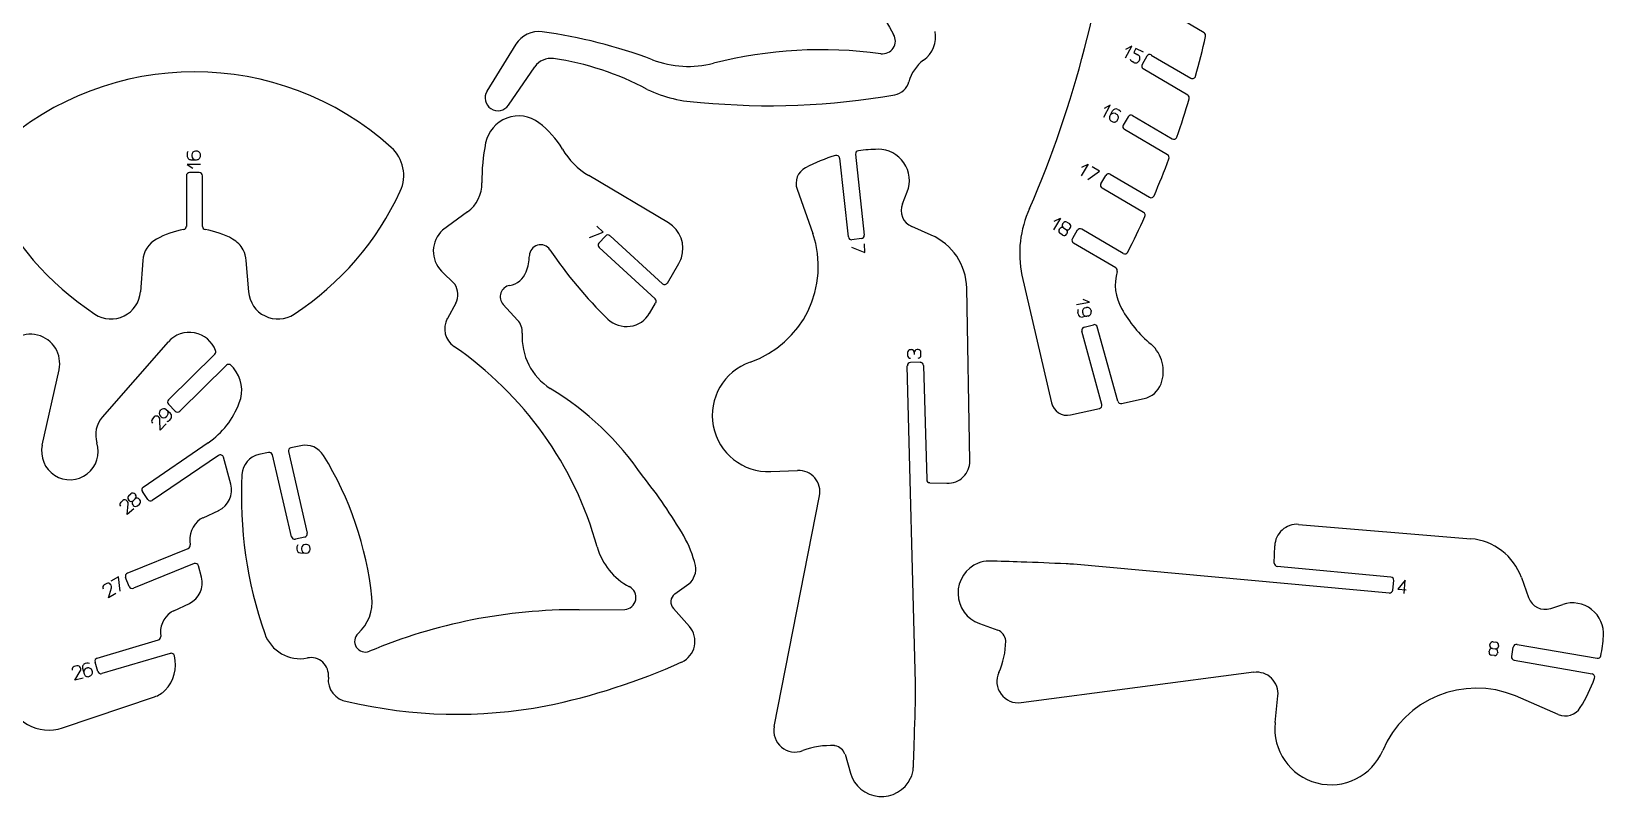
# Model space of a CAD drawing. Extents: x 0 to 476, y 0 to 308.
# Drawn here: x 236 to 433.9, y 26.6 to 122.9 of the extents above; entities that cross this region are included whole.
import ezdxf

# ---------------------------------------------------------------- set-up
doc = ezdxf.new("R2010")
doc.units = 0
doc.layers.add('WHITE', color=7, linetype='CONTINUOUS')

msp = doc.modelspace()

# ---------------------------------------------------------------- linework, layer by layer
at = {"layer": 'WHITE', "linetype": 'CONTINUOUS'}
for p, q in [((383.597755, 122.734761), (377.77096, 126.166549)), ((296.952882, 121.30114), (293.32096, 115.406549)), ((373.71096, 119.596549), (374.50096, 121.076549)), ((374.50096, 121.076549), (373.73096, 120.666549)), ((375.03096, 120.796549), (374.74096, 120.266549)), ((375.98096, 120.296549), (375.03096, 120.796549)), ((374.77096, 119.026549), (374.56096, 119.146549)), ((374.74096, 120.266549), (375.28096, 119.986549)), ((375.48096, 119.336549), (375.42096, 119.226549)), ((376.41096, 119.816549), (375.803486, 118.772012)), ((376.96096, 119.956549), (381.95096, 117.046549)), ((296.04096, 113.646549), (299.34096, 118.476549)), ((381.546769, 114.915118), (375.94096, 118.216549)), ((370.98096, 112.136549), (371.77096, 113.626549)), ((371.77096, 113.626549), (371.01096, 113.206549)), ((371.74096, 112.276549), (372.08096, 112.916549)), ((372.727169, 113.111574), (372.90096, 113.026549)), ((371.94096, 111.626549), (372.047172, 111.57024)), ((372.55096, 112.526549), (372.446133, 112.582662)), ((372.70096, 111.766549), (372.755794, 111.880984)), ((374.05096, 112.186549), (373.431592, 111.141522)), ((374.60096, 112.326549), (379.58096, 109.406549)), ((379.00096, 107.386549), (373.58096, 110.586549)), ((255.56096, 107.466549), (255.56096, 107.276549)), ((256.159904, 107.388572), (256.16096, 107.266549)), ((256.761973, 107.868619), (256.64096, 107.866549)), ((257.242018, 107.266549), (257.24096, 107.386549)), ((338.819645, 97.072973), (337.73096, 106.966549)), ((339.728975, 107.474412), (340.82096, 97.296549)), ((257.24096, 106.186549), (255.56096, 106.186549)), ((255.56096, 106.186549), (256.28096, 105.706549)), ((257.090957, 105.160802), (255.88096, 105.156549)), ((256.04096, 106.785489), (256.76096, 106.786549)), ((369.00096, 106.216549), (368.14096, 104.766549)), ((368.22096, 105.836549), (369.00096, 106.216549)), ((368.97096, 104.276549), (370.45096, 105.356549)), ((370.45096, 105.356549), (369.52096, 105.906549)), ((371.786299, 104.954512), (376.73096, 102.056549)), ((255.47096, 104.756549), (255.47096, 98.376549)), ((257.507133, 98.386055), (257.50096, 104.756549)), ((316.161346, 98.831538), (306.13096, 104.786549)), ((332.36096, 103.056549), (334.35096, 97.506549)), ((370.62096, 103.766549), (371.23096, 104.806549)), ((375.987487, 100.135074), (370.76096, 103.206549)), ((345.619071, 101.225757), (346.22096, 102.726549)), ((290.87096, 100.216549), (287.71096, 97.906549)), ((365.52096, 99.406549), (364.66096, 97.966549)), ((364.74096, 99.036549), (365.52096, 99.406549)), ((306.23096, 96.976549), (307.93096, 97.666549)), ((307.93096, 97.666549), (307.17096, 98.426549)), ((307.42096, 96.286549), (308.23096, 97.176549)), ((308.81096, 97.206549), (315.41096, 91.176549)), ((349.25096, 97.306549), (346.80096, 98.356549)), ((365.36096, 97.966549), (365.420879, 98.070786)), ((365.80096, 97.286549), (365.487335, 97.476105)), ((365.79096, 98.696549), (365.85096, 98.796549)), ((365.917028, 98.195276), (366.228219, 98.015584)), ((366.291041, 97.412311), (366.35096, 97.516549)), ((366.34096, 98.926549), (366.66096, 98.736549)), ((366.72096, 98.136549), (366.782233, 98.242616)), ((367.64096, 97.896549), (367.021103, 96.851398)), ((373.42096, 94.976549), (368.195106, 98.036225)), ((314.484032, 89.254327), (307.44096, 95.716549)), ((339.20096, 95.776549), (340.91096, 95.106549)), ((340.47096, 96.846549), (339.26096, 96.716549)), ((340.91096, 95.106549), (340.87096, 96.196549)), ((372.48096, 93.166549), (367.17096, 96.296549)), ((249.98096, 94.106549), (249.69096, 90.176549)), ((263.32096, 90.176549), (263.02096, 94.106549)), ((316.03096, 91.266549), (317.47096, 93.726549)), ((287.581943, 92.761387), (289.28096, 91.116549)), ((360.67096, 92.236549), (364.39096, 76.186549)), ((354.12913, 68.879473), (353.72096, 90.636549)), ((369.18096, 88.856549), (368.39096, 89.206549)), ((289.40096, 88.746549), (288.33096, 86.806549)), ((295.36096, 88.576549), (297.171796, 86.605991)), ((313.79096, 87.446549), (314.55096, 88.746549)), ((367.52096, 88.566549), (369.18096, 88.856549)), ((367.73096, 87.376549), (367.70096, 87.546549)), ((369.00096, 87.116549), (368.29096, 86.986549)), ((368.31096, 87.606549), (368.32712, 87.48287)), ((368.70096, 88.166549), (368.81096, 88.186549)), ((369.37096, 87.796549), (369.39096, 87.676549)), ((370.731779, 75.972848), (368.21096, 85.206549)), ((368.50096, 85.696549), (369.67096, 86.016549)), ((372.75096, 76.386549), (370.160728, 85.735884)), ((253.20096, 83.866549), (244.89096, 74.386549)), ((253.22096, 76.576549), (259.05096, 82.326549)), ((346.27096, 82.506549), (346.28096, 82.146549)), ((346.75096, 82.876549), (346.63096, 82.876549)), ((347.85096, 81.286549), (346.640854, 81.250798)), ((347.120187, 82.519458), (347.12096, 82.276549)), ((347.594896, 82.886332), (347.47096, 82.886549)), ((347.961733, 82.173642), (347.96096, 82.536549)), ((237.330097, 70.854741), (239.44096, 80.336549)), ((260.527375, 80.915611), (254.64096, 75.136549)), ((261.392641, 80.585213), (261.12096, 80.896549)), ((347.28096, 40.926549), (346.24096, 80.836549)), ((348.26096, 80.896549), (348.68096, 66.536549)), ((252.17096, 75.196549), (252.26096, 75.286549)), ((253.47096, 74.826549), (252.937355, 75.320227)), ((254.07096, 75.136549), (253.22096, 76.006549)), ((366.80096, 74.666549), (370.43096, 75.476549)), ((373.22096, 76.096549), (376.05096, 76.726549)), ((251.19096, 74.146549), (251.44096, 74.406549)), ((252.04096, 74.346549), (251.946504, 74.431367)), ((252.18096, 72.736549), (252.152647, 74.062679)), ((252.92096, 73.526549), (252.18096, 72.736549)), ((252.29096, 74.436549), (252.20096, 74.526549)), ((252.97096, 74.466549), (253.052655, 74.559103)), ((253.38096, 74.016549), (253.492693, 74.148059)), ((250.04096, 65.576549), (258.23096, 71.176549)), ((259.52096, 69.576549), (251.18096, 63.906549)), ((261.060393, 65.96401), (260.14096, 69.346549)), ((265.82823, 69.932622), (264.60096, 69.676549)), ((268.71096, 59.326549), (266.31096, 69.636549)), ((268.318752, 70.045459), (270.68096, 59.786549)), ((269.883984, 70.793887), (268.63096, 70.526549)), ((329.05096, 67.536549), (332.42096, 67.676549)), ((349.07096, 66.136549), (351.23096, 66.066549)), ((247.49096, 63.896549), (247.21096, 63.666549)), ((248.07096, 63.766549), (247.99096, 63.856549)), ((248.02096, 62.146549), (248.15096, 63.476549)), ((248.26096, 63.916549), (248.18096, 64.006549)), ((248.22096, 64.516549), (248.50096, 64.746549)), ((248.72096, 63.366549), (248.80096, 63.276549)), ((248.77096, 63.876549), (249.0413, 64.110742)), ((249.09096, 64.616549), (249.007871, 64.708992)), ((249.31096, 63.226549), (249.58096, 63.456549)), ((249.627871, 63.968992), (249.55096, 64.066549)), ((250.61096, 64.016549), (249.93096, 65.016549)), ((329.48096, 35.456549), (335.184891, 64.46692)), ((248.84096, 62.836549), (248.02096, 62.146549)), ((257.57096, 61.726549), (259.54096, 62.656549)), ((395.50096, 60.896549), (417.19096, 59.086549)), ((248.04096, 54.746549), (255.71096, 57.866549)), ((270.38096, 59.296549), (269.20096, 59.026549)), ((269.37096, 57.956549), (269.37096, 57.786549)), ((269.969926, 57.8987), (269.97096, 57.776549)), ((270.59096, 58.366549), (270.46096, 58.366549)), ((271.052017, 57.744422), (271.05096, 57.866549)), ((392.44096, 56.016549), (392.51096, 58.186549)), ((256.44096, 55.956549), (248.80096, 52.876549)), ((257.38096, 54.256549), (256.99096, 55.686549)), ((269.838834, 57.295491), (270.56096, 57.276549)), ((406.93096, 52.256549), (367.166367, 55.865744)), ((407.11096, 54.266549), (392.81096, 55.606549)), ((245.45107, 53.459843), (245.14096, 53.276549)), ((246.91096, 54.306549), (245.97096, 53.756549)), ((247.12096, 52.486549), (246.91096, 54.306549)), ((248.28096, 53.096549), (247.82096, 54.226549)), ((407.37096, 52.616549), (407.48096, 53.826549)), ((408.93096, 53.876549), (407.98096, 52.746549)), ((408.78096, 52.196549), (408.93096, 53.876549)), ((423.55171, 54.187225), (424.45096, 51.676549)), ((245.67096, 51.636549), (246.03096, 52.926549)), ((246.60096, 52.176549), (245.67096, 51.636549)), ((246.004382, 53.227108), (245.94096, 53.326549)), ((316.952499, 52.143654), (318.74096, 53.416549)), ((407.98096, 52.746549), (409.06096, 52.656549)), ((253.88096, 50.026549), (255.85096, 50.956549)), ((304.94096, 50.146549), (310.65821, 50.168561)), ((318.809936, 48.031991), (316.79096, 50.286549)), ((427.24096, 50.316549), (428.77096, 50.816549)), ((355.32096, 48.406549), (357.65096, 47.576549)), ((244.25096, 44.056549), (251.96096, 46.346549)), ((419.582219, 45.670253), (419.60096, 45.786549)), ((420.00096, 46.106549), (420.36096, 46.056549)), ((420.67096, 45.656549), (420.66096, 45.536549)), ((423.00096, 45.786549), (433.092085, 44.038258)), ((244.32096, 42.396549), (243.98096, 43.556549)), ((253.45096, 44.656549), (244.82096, 42.116549)), ((419.48096, 44.836549), (419.492436, 44.951993)), ((420.15096, 44.386549), (419.79096, 44.436549)), ((419.895515, 45.268024), (420.25096, 45.226549)), ((420.57096, 44.826549), (420.549626, 44.703228)), ((422.33096, 44.256549), (422.532976, 45.457433)), ((422.65096, 43.796549), (432.45096, 42.066549)), ((241.697982, 43.084203), (241.35096, 42.996549)), ((241.44096, 41.276549), (242.12096, 42.416549)), ((242.17037, 42.719984), (242.14096, 42.826549)), ((242.406072, 42.781234), (242.59096, 42.076549)), ((242.929679, 43.421034), (242.75096, 43.366549)), ((243.02096, 42.816549), (242.90096, 42.786549)), ((243.18096, 41.736549), (243.30096, 41.776549)), ((243.64096, 42.356549), (243.61096, 42.476549)), ((389.87096, 42.276549), (360.56096, 38.456549)), ((242.49096, 41.556549), (241.44096, 41.276549)), ((239.88096, 35.286549), (251.45096, 39.186549)), ((392.54096, 35.956549), (392.90096, 39.316549)), ((428.197964, 36.965186), (422.79096, 39.306549)), ((338.40096, 31.956549), (339.07096, 29.586549))]:
    msp.add_line(p, q, dxfattribs=at)
for centre, radius, start, end in [((236.217967, 154.999643), 136.696, -23.430846, -5.559529), ((392.489134, 151.044321), 55.798298, -166.771827, -149.29118), ((299.82096, 119.536549), 3.36744, 82.3064, 148.398), ((291.851583, 60.37253), 63.059263, 69.284247, 82.326854), ((346.101397, 122.296869), 3.704856, -53.721346, 9.653707), ((383.390557, 122.384804), 0.406696, -12.890364, 59.371663), ((343.123429, 121.726214), 1.61707, -97.76727, 30.605774), ((270.97096, 147.666549), 115.634, -15.234, -12.675), ((301.35096, 117.106549), 2.42537, 81.9056, 145.597), ((296.671878, 84.331434), 35.5328, 61.71567, 81.877246), ((318.688302, 131.327555), 12.8013, -110.72728, -75.775122), ((335.47394, 65.24479), 55.380001, 82.288738, 104.258568), ((351.24096, 115.296549), 4.97959, 126.291, 165.046), ((374.76096, 119.596549), 0.498076, -158.734, -113.85), ((374.995982, 119.453857), 0.481949, -118.531451, -28.140997), ((375.05096, 119.566549), 0.481003, -27.966, 62.1466), ((376.15096, 118.566549), 0.403675, 149.404, 239.651), ((376.76096, 119.616549), 0.403162, 59.5781, 150.255119), ((256.501834, 80.805762), 37.0267, 48.004419, 132.000538), ((382.152404, 117.395719), 0.403113, -119.981616, -15.276617), ((294.70096, 114.566549), 1.61651, 148.397, 325.594), ((320.812473, 131.120551), 17.133299, -115.2313, -92.017159), ((328.949269, 203.865741), 90.291858, -95.554684, -79.978103), ((344.27096, 117.166549), 2.24299, -79.969, -14.921), ((381.34096, 114.566549), 0.404794, -16.699, 59.4407), ((372.503277, 112.685323), 0.481474, 62.288959, 151.298615), ((372.702615, 112.602062), 0.46854, 20.543846, 64.955332), ((270.96455, 147.638139), 115.635856, -19.192737, -16.67735), ((297.310068, 108.047223), 4.243489, 52.909947, 168.274465), ((293.072604, 102.413743), 11.29275, 30.383011, 52.997231), ((372.160014, 112.054777), 0.481003, 151.79473, 242.908582), ((372.22096, 112.156549), 0.481949, 62.1465, 152.034), ((372.276405, 111.993646), 0.481477, -118.431285, -28.142594), ((372.33096, 112.106549), 0.481003, -27.966, 62.1466), ((373.78096, 110.936549), 0.405058, 149.6, 239.455), ((374.40096, 111.976549), 0.404033, 59.4545, 149.6), ((315.444298, 104.292636), 22.762324, 168.29729, 181.038342), ((379.79096, 109.756549), 0.404773, -120.261, -19.234), ((256.02096, 107.486549), 0.467645, 137.688, 182.788), ((256.04096, 107.266549), 0.48106, 179.76, 270), ((256.6399, 107.38655), 0.48, 89.873471, 179.758607), ((256.640959, 107.265489), 0.48, 179.873471, 269.758607), ((256.762018, 107.266548), 0.48, -90.12629, 0.000139), ((256.760964, 107.38862), 0.48, -0.247208, 89.879614), ((278.121474, 104.81766), 4.71602, -24.819873, 48.027745), ((310.953042, 112.892996), 9.43223, -149.638016, -120.746101), ((342.73096, 88.336549), 19.764, 106.196, 118.119), ((337.32096, 106.926549), 0.405156, 6.25158, 105.849), ((340.13096, 107.516549), 0.404187, 97.7249, 185.984), ((342.73096, 88.326549), 19.7637, 90.4957, 97.7087), ((342.589201, 104.182168), 3.912608, -21.841051, 90.408556), ((270.991033, 147.710113), 115.63289, -23.150815, -20.667686), ((378.800671, 107.035752), 0.405667, -19.879631, 59.462756), ((255.876707, 104.756571), 0.4, 89.3908, 179.713187), ((257.09096, 104.756549), 0.404253, 0.286836, 90.0004), ((334.460174, 103.80613), 2.222229, 118.023375, 199.636648), ((371.581753, 104.606082), 0.404033, 59.584992, 150.253444), ((288.24096, 103.796549), 4.44761, -53.719, 0.994336), ((370.969377, 103.553873), 0.405058, 149.160272, 239.033604), ((264.35096, 118.436549), 37.1753, -155.192, -123.256), ((248.655873, 118.433212), 37.1753, -56.734625, -24.803268), ((347.68121, 100.39717), 2.22238, 158.109252, 246.666391), ((376.94096, 102.406549), 0.403554, -120.471, -23.022), ((373.791711, 94.988162), 13.401367, 155.038866, 191.873091), ((366.16096, 98.606549), 0.360685, 59.5589, 149.396), ((270.938352, 147.602542), 115.637086, -26.978663, -24.51644), ((375.780844, 99.786294), 0.405399, -24.46035, 59.354349), ((256.860207, 87.508075), 10.621437, 99.395826, 118.951648), ((255.06096, 98.386549), 0.404827, -80.724, -0.191), ((257.910948, 98.389166), 0.403827, -179.558595, -98.911498), ((256.16096, 87.506549), 10.6186, 61.0884, 80.8562), ((290.15096, 95.266549), 3.58827, 132.704, 224.279), ((308.531916, 96.905679), 0.404901, 47.812967, 138.011858), ((314.25096, 95.616549), 3.73975, -18.641, 59.2807), ((322.241699, 93.376805), 12.7941, -70.849501, 18.831433), ((339.220775, 97.118218), 0.403674, -173.56468, -84.286888), ((340.419291, 97.256364), 0.403674, -83.56468, 5.713112), ((346.31098, 90.495492), 7.411322, 1.090553, 66.679077), ((365.669841, 97.784636), 0.358469, 149.504411, 239.394235), ((365.73077, 97.886663), 0.360463, 58.887618, 149.283233), ((366.10096, 98.506549), 0.361555, 149.421, 239.421), ((365.98096, 97.596549), 0.360685, -120.881, -30.717), ((366.41096, 98.326549), 0.360685, -120.441, -30.604), ((366.041743, 97.707858), 0.359817, -30.985918, 58.784899), ((366.47096, 98.426549), 0.361555, -30.579, 59.4208), ((367.99096, 97.686549), 0.404906, 59.723, 149.723), ((253.34096, 93.846549), 3.36845, 118.877, 175.688), ((259.67096, 93.846549), 3.36835, 28.2712, 61.1271), ((259.66096, 93.846549), 3.36871, 4.30903, 28.2644), ((300.07096, 94.666549), 1.41492, 33.8648, 178.357), ((345.986692, 125.448), 53.863939, -146.163209, -134.040704), ((307.712289, 96.018008), 0.405583, 137.811907, 228.011131), ((367.37096, 96.646549), 0.405417, 149.65, 239.404), ((373.63096, 95.326549), 0.40449, -120.221, -27.022), ((292.42096, 94.886549), 6.24615, -20.9, -1.676), ((314.25096, 95.616549), 3.73948, -30.349, -18.641), ((372.271403, 92.818111), 0.402133, -15.961448, 59.61955), ((287.274093, 89.8327), 2.38239, -27.078016, 32.608192), ((295.73096, 93.626549), 2.69427, -80.229, -20.905), ((315.68128, 91.47626), 0.403609, -132.048431, -30.30959), ((378.46096, 91.036549), 6.03872, 163.936, 209.745), ((245.99096, 90.446549), 3.70514, -123.249, -4.287), ((267.011074, 90.445028), 3.70514, -175.736574, -56.664825), ((296.44096, 89.536549), 1.44937, 99.8074, 221.85), ((314.21096, 88.956549), 0.40403, -30.574, 47.4783), ((310.89096, 89.156549), 3.36848, -134.037, -30.39), ((368.19096, 87.666549), 0.496691, 149.257, 194.224), ((368.211695, 87.462335), 0.482344, -170.354065, -80.541558), ((368.785302, 87.687336), 0.481172, 100.540405, 189.665558), ((368.80096, 87.566549), 0.481172, -169.985, -79.943), ((368.90096, 87.706549), 0.481349, 10.0774, 99.7989), ((368.92096, 87.586549), 0.482344, -79.846, 9.91764), ((386.483599, 95.251699), 15.0933, -151.455958, -129.208853), ((290.69096, 85.506549), 2.69547, 151.308, 235.631), ((295.520675, 85.082096), 2.246877, -3.60372, 42.705323), ((368.60096, 85.306549), 0.404278, 105.393, 195.117), ((369.77096, 85.626549), 0.404813, 15.6696, 105.394), ((235.850895, 81.136259), 3.678057, 76.110507, 164.861383), ((235.850895, 81.136259), 3.678057, -12.55798, 76.110507), ((255.849453, 81.550661), 3.513555, 20.088477, 138.75919), ((263.62096, 45.976549), 45.2194, 15.4995, 55.6002), ((305.40096, 84.446549), 7.65383, 176.297, 237.55), ((373.94096, 80.166549), 4.52788, -20.452, 48.4804), ((258.771412, 82.616985), 0.403113, -46.094402, 20.394857), ((328.764363, 74.607732), 7.076061, 109.186896, 272.36307), ((346.65096, 80.846549), 0.404376, 91.4321, 181.432), ((346.639244, 82.516505), 0.360139, 91.318103, 180.957643), ((346.641004, 82.154833), 0.360139, -178.681897, -89.042357), ((346.75096, 82.516549), 0.361855, 0.960175, 90.9602), ((347.480256, 82.52653), 0.360139, 91.479114, 181.1252), ((347.600969, 82.526244), 0.360139, 1.639645, 90.96615), ((347.60096, 82.166549), 0.360843, -88.88, 1.12645), ((347.86096, 80.876549), 0.404432, 1.71836, 91.7184), ((260.81096, 80.626549), 0.404941, 41.2183, 134.452), ((258.202063, 77.78922), 4.24233, -22.450141, 41.22899), ((282.035366, 46.010063), 37.324483, 34.194509, 58.946331), ((375.416409, 79.61775), 2.960017, -77.62118, -20.523658), ((252.61096, 74.966549), 0.481271, 47.2974, 137.134), ((252.70096, 74.886549), 0.480531, -42.955, 47.0454), ((253.51096, 76.286549), 0.403113, 134.594, 223.994914), ((252.33096, 79.796549), 10.4422, -55.657, -20.327), ((366.360668, 76.647798), 2.022993, -166.820449, -77.441617), ((370.345616, 75.867594), 0.40025, -77.688486, 15.246445), ((373.140649, 76.497645), 0.405216, -164.087648, -77.485647), ((247.419543, 72.164934), 3.365903, 138.697439, 197.499057), ((251.46096, 73.896549), 0.361138, 137.146, 227.381), ((251.70096, 74.166549), 0.361138, 47.1628, 136.928), ((251.791349, 74.084434), 0.361953, -3.445759, 46.39965), ((252.531154, 74.876759), 0.481326, 137.337983, 226.685062), ((252.61096, 74.796549), 0.482012, -132.791, -42.791), ((252.99096, 74.336549), 0.49684, -83.866, -38.913), ((253.140803, 74.47638), 0.481271, -43.015563, 46.684821), ((254.360495, 75.427021), 0.403776, -135.4119, -46.004189), ((240.810099, 70.072706), 3.56679, 167.334746, 377.627717), ((259.751482, 69.234715), 0.405216, 16.02073, 124.237749), ((265.164847, 67.037376), 2.69874, 102.060508, 177.119725), ((265.91096, 69.536549), 0.404621, 12.9775, 101.798), ((268.706519, 70.135664), 0.398121, 100.940422, 193.095571), ((270.441924, 68.15498), 2.697244, 31.573239, 101.938139), ((236.221744, 47.139253), 42.855449, 6.139699, 31.556561), ((332.54096, 64.986549), 2.69451, -11.119, 92.4046), ((351.33096, 68.866549), 2.7982, -91.93, 0.264638), ((250.262123, 65.247339), 0.40365, 124.28763, 214.872933), ((258.33096, 65.216549), 2.82993, -64.834, 15.3151), ((315.24096, 64.516549), 52.84, 177.11, 199.181), ((266.265972, 29.427896), 59.884123, 30.082601, 38.843056), ((349.081045, 66.542203), 0.400125, -179.190313, -92.042983), ((247.44096, 63.396549), 0.36089, 130.114, 219.868), ((247.72096, 63.626549), 0.360765, 40.094, 129.888), ((247.80096, 63.536549), 0.360389, -9.305, 39.8157), ((248.45096, 64.246549), 0.360117, 129.784, 220.237), ((248.53096, 64.146549), 0.361538, -139.989, -49.989), ((248.73096, 64.476549), 0.361538, 40.0106, 130.011), ((249.002684, 63.597974), 0.362353, 129.75431, 220.232929), ((249.27096, 63.826549), 0.361538, 40.0106, 130.011), ((248.81096, 64.386549), 0.359341, -50.133, 40.1143), ((249.35033, 63.73603), 0.362353, -50.470399, 40.009373), ((250.949839, 64.238177), 0.40422, -145.314867, -55.126286), ((249.07096, 63.506549), 0.359466, -140.113, -49.906), ((259.050159, 58.955982), 3.15668, 125.263199, 191.496683), ((258.520091, 59.725556), 2.22232, 115.485173, 125.55957), ((270.286821, 59.695571), 0.404503, -76.402562, 12.997788), ((306.420685, 52.697746), 13.474138, 12.92699, 30.048507), ((395.30096, 58.106549), 2.79738, 86.0373, 178.274), ((255.56096, 58.246549), 0.403911, -68.004, 11.4631), ((269.109982, 59.420688), 0.404503, -166.402562, -77.002212), ((269.850936, 57.775443), 0.480104, 178.674538, 268.555575), ((269.87096, 57.986549), 0.496056, 137.573, 182.669), ((270.449877, 57.886572), 0.480104, 88.677283, 178.552574), ((270.450912, 57.764457), 0.480104, 178.556867, 268.437943), ((270.572066, 57.756524), 0.480104, -91.325462, -1.444425), ((270.57096, 57.886549), 0.48121, -1.444, 88.5559), ((314.99096, 60.216549), 8.08481, -164.488, -117.569), ((416.569414, 51.700886), 7.41177, 19.600406, 85.189566), ((256.601032, 55.576295), 0.405216, 15.788432, 111.905015), ((317.249941, 55.235714), 2.352127, -50.661371, 11.683591), ((356.710086, 52.246191), 4.0832, 112.269749, 250.11062), ((356.436871, 52.906656), 3.36846, 88.457232, 112.226536), ((343.344961, -443.476735), 499.924468, 88.02614, 88.488982), ((343.88096, -443.493451), 499.923, 87.4352, 88.0876), ((365.31989, 35.737561), 20.2127, 84.75859, 87.35646), ((392.851017, 56.00871), 0.404151, 178.630463, 264.311787), ((245.629564, 53.148974), 0.358469, 29.694161, 119.86358), ((248.20096, 54.376549), 0.403491, 112.068, 202.068), ((254.652545, 53.517291), 2.827296, -64.92063, 15.287061), ((407.081161, 53.868508), 0.401995, -5.991249, 84.848107), ((245.31096, 52.966549), 0.360894, 119.805, 209.923), ((245.691469, 53.047983), 0.360555, -19.681848, 29.788776), ((248.65096, 53.246549), 0.404427, -158.065, -68.172), ((273.476496, 51.151579), 5.38526, -47.780749, 6.088584), ((310.54096, 51.696549), 1.53248, -85.612, 62.4218), ((317.762311, 51.137634), 1.29146, 128.832881, 221.224452), ((406.96096, 52.656549), 0.403964, -95.441, -5.155), ((426.541913, 52.423889), 2.220495, -160.332299, -71.823942), ((255.363034, 47.258017), 3.15582, 125.316143, 188.429721), ((254.823785, 48.017865), 2.22407, 115.02429, 125.296687), ((304.57096, -17.333451), 67.489, 89.684, 112.705), ((429.990793, 47.104236), 3.90759, -4.122996, 108.190057), ((316.62096, 46.166549), 2.87602, -64.482, 40.4376), ((357.010746, 46.068165), 1.643673, 7.496904, 67.128866), ((251.837679, 46.735524), 0.408044, -72.414672, 8.435987), ((269.790269, 48.708532), 4.71871, -160.788146, -78.798451), ((278.003502, 46.168865), 1.34685, 132.405307, 292.601073), ((348.839845, 46.324105), 9.80352, -24.517111, -0.814623), ((357.97153, 46.219957), 0.671769, -3.006404, 5.352338), ((419.94096, 45.626549), 0.361393, 173.054, 262.776), ((419.95096, 45.746549), 0.360392, 82.9341, 173.253), ((420.303007, 45.586293), 0.361393, -97.273046, -7.911716), ((420.31096, 45.706549), 0.360392, -7.066, 83.2531), ((422.932765, 45.386237), 0.406079, 80.332218, 169.902362), ((414.18096, 48.246549), 19.7638, -11.361, -4.148), ((244.36096, 43.676549), 0.404535, 106.575, 196.301), ((249.505033, 43.240697), 4.598795, -44.513894, 14.170157), ((253.571478, 44.264534), 0.405451, 14.564522, 106.476383), ((271.141267, 41.899262), 2.22329, -6.493383, 101.265628), ((283.77096, 119.806549), 83.5051, -78.283, -65.904), ((419.84096, 44.786549), 0.360514, 172.915, 262.915), ((419.853758, 44.906215), 0.364211, 83.41657, 172.779241), ((420.190023, 44.746652), 0.362215, -96.191112, -6.885383), ((420.211186, 44.868534), 0.362215, -6.656318, 82.692916), ((422.72096, 44.186549), 0.404422, 169.926, 259.926), ((433.161931, 44.43638), 0.404202, -99.950722, -11.864448), ((241.442425, 42.646929), 0.361386, 104.660693, 194.97119), ((241.79134, 42.735084), 0.361386, 14.660693, 104.97119), ((241.82096, 42.626549), 0.361687, -34.275, 14.9711), ((242.87096, 42.906549), 0.481482, 105.086, 195.086), ((243.027622, 42.325618), 0.478017, 105.365386, 195.082469), ((243.06096, 42.206549), 0.481221, -165.177, -74.945), ((243.07096, 42.976549), 0.466398, 62.6243, 107.633), ((243.14096, 42.356549), 0.481221, 15.1175, 104.885), ((243.17096, 42.236549), 0.48096, -75.146, 14.8539), ((244.71096, 42.506549), 0.404821, -163.465, -73.465), ((276.080501, 41.332545), 2.748351, 173.412564, 262.441517), ((360.21096, 41.136549), 2.695, 155.457, 277.417), ((390.22096, 39.596549), 2.69506, -6.105, 97.4203), ((432.381655, 41.668455), 0.404081, -20.171758, 80.124226), ((250.388653, 42.379119), 3.364669, -71.59547, -44.601011), ((-152.53904, 49.846549), 499.924, -1.893, -1.128), ((327.07096, 40.386549), 20.2138, -1.055, 1.55768), ((417.891335, 27.486393), 12.795405, 67.485285, 157.142011), ((414.176133, 48.25489), 19.7644, -31.822453, -19.895), ((238.15096, 40.386549), 5.38993, -168.187, -71.371), ((289.566485, 97.405248), 60.405801, -103.252401, -79.357923), ((429.080291, 39.006838), 2.22415, -113.372223, -31.844463), ((399.580525, 35.202487), 7.07477, 173.864917, 337.163494), ((332.13096, 34.936549), 2.69481, 168.878, 290.862), ((336.578039, 23.256695), 9.80301, 87.126808, 110.839338), ((337.041824, 32.374446), 0.673501, 79.518373, 87.651578), ((336.84096, 31.416549), 1.64462, 19.1923, 78.9148), ((-152.54904, 49.646549), 499.924, -2.219, -1.869), ((343.628763, 30.41204), 3.371107, -25.935474, -2.22693), ((342.990889, 30.726793), 4.082401, -163.781129, -25.99265)]:
    msp.add_arc(centre, radius, start, end, dxfattribs=at)

doc.saveas('drawing.dxf')
